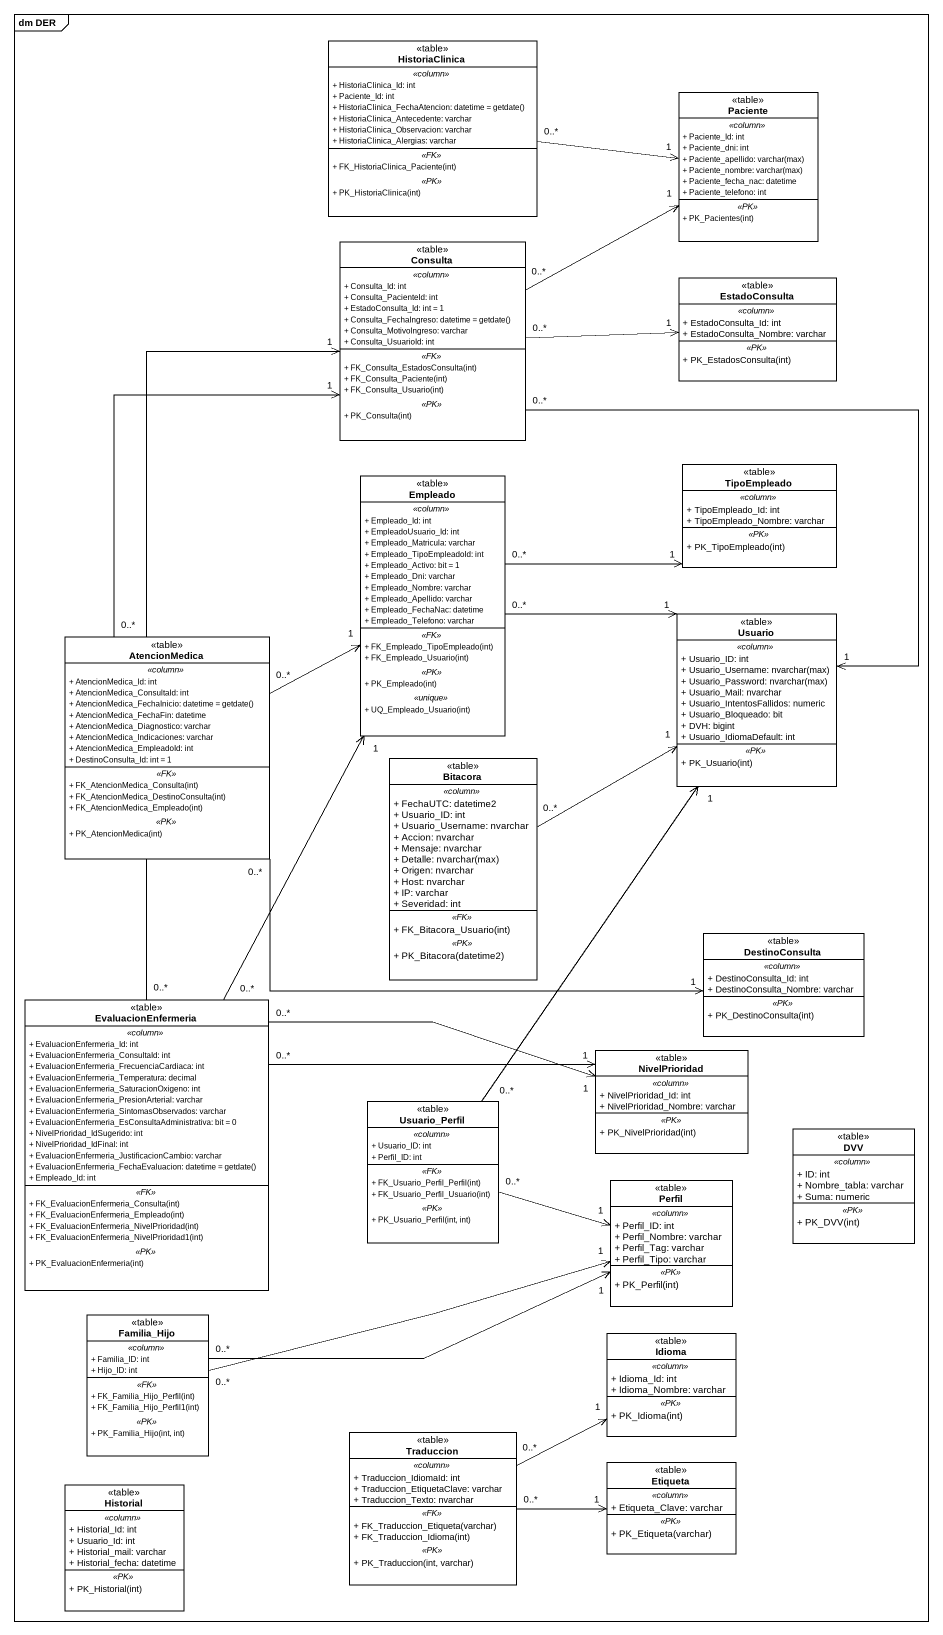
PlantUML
@startuml
mainframe dm DER
hide circle
hide empty members
skinparam classAttributeIconSize 0
class HistoriaClinica <<table>> {
  .. <<column>> ..
  + HistoriaClinica_Id: int
  + Paciente_Id: int
  {field} + HistoriaClinica_FechaAtencion: datetime = getdate()
  + HistoriaClinica_Antecedente: varchar
  + HistoriaClinica_Observacion: varchar
  + HistoriaClinica_Alergias: varchar
  .. <<FK>> ..
  + FK_HistoriaClinica_Paciente(int)
  .. <<PK>> ..
  + PK_HistoriaClinica(int)
}
class Paciente <<table>> {
  .. <<column>> ..
  + Paciente_Id: int
  + Paciente_dni: int
  {field} + Paciente_apellido: varchar(max)
  {field} + Paciente_nombre: varchar(max)
  + Paciente_fecha_nac: datetime
  + Paciente_telefono: int
  .. <<PK>> ..
  + PK_Pacientes(int)
}
class Consulta <<table>> {
  .. <<column>> ..
  + Consulta_Id: int
  + Consulta_PacienteId: int
  + EstadoConsulta_Id: int = 1
  {field} + Consulta_FechaIngreso: datetime = getdate()
  + Consulta_MotivoIngreso: varchar
  + Consulta_UsuarioId: int
  .. <<FK>> ..
  + FK_Consulta_EstadosConsulta(int)
  + FK_Consulta_Paciente(int)
  + FK_Consulta_Usuario(int)
  .. <<PK>> ..
  + PK_Consulta(int)
}
class EstadoConsulta <<table>> {
  .. <<column>> ..
  + EstadoConsulta_Id: int
  + EstadoConsulta_Nombre: varchar
  .. <<PK>> ..
  + PK_EstadosConsulta(int)
}
class TipoEmpleado <<table>> {
  .. <<column>> ..
  + TipoEmpleado_Id: int
  + TipoEmpleado_Nombre: varchar
  .. <<PK>> ..
  + PK_TipoEmpleado(int)
}
class Empleado <<table>> {
  .. <<column>> ..
  + Empleado_Id: int
  + EmpleadoUsuario_Id: int
  + Empleado_Matricula: varchar
  + Empleado_TipoEmpleadoId: int
  + Empleado_Activo: bit = 1
  + Empleado_Dni: varchar
  + Empleado_Nombre: varchar
  + Empleado_Apellido: varchar
  + Empleado_FechaNac: datetime
  + Empleado_Telefono: varchar
  .. <<FK>> ..
  + FK_Empleado_TipoEmpleado(int)
  + FK_Empleado_Usuario(int)
  .. <<PK>> ..
  + PK_Empleado(int)
  .. <<unique>> ..
  + UQ_Empleado_Usuario(int)
}
class Usuario <<table>> {
  .. <<column>> ..
  + Usuario_ID: int
  {field} + Usuario_Username: nvarchar(max)
  {field} + Usuario_Password: nvarchar(max)
  + Usuario_Mail: nvarchar
  + Usuario_IntentosFallidos: numeric
  + Usuario_Bloqueado: bit
  + DVH: bigint
  + Usuario_IdiomaDefault: int
  .. <<PK>> ..
  + PK_Usuario(int)
}
class AtencionMedica <<table>> {
  .. <<column>> ..
  + AtencionMedica_Id: int
  + AtencionMedica_ConsultaId: int
  {field} + AtencionMedica_FechaInicio: datetime = getdate()
  + AtencionMedica_FechaFin: datetime
  + AtencionMedica_Diagnostico: varchar
  + AtencionMedica_Indicaciones: varchar
  + AtencionMedica_EmpleadoId: int
  + DestinoConsulta_Id: int = 1
  .. <<FK>> ..
  + FK_AtencionMedica_Consulta(int)
  + FK_AtencionMedica_DestinoConsulta(int)
  + FK_AtencionMedica_Empleado(int)
  .. <<PK>> ..
  + PK_AtencionMedica(int)
}
class Bitacora <<table>> {
  .. <<column>> ..
  + FechaUTC: datetime2
  + Usuario_ID: int
  + Usuario_Username: nvarchar
  + Accion: nvarchar
  + Mensaje: nvarchar
  {field} + Detalle: nvarchar(max)
  + Origen: nvarchar
  + Host: nvarchar
  + IP: varchar
  + Severidad: int
  .. <<FK>> ..
  + FK_Bitacora_Usuario(int)
  .. <<PK>> ..
  + PK_Bitacora(datetime2)
}
class DestinoConsulta <<table>> {
  .. <<column>> ..
  + DestinoConsulta_Id: int
  + DestinoConsulta_Nombre: varchar
  .. <<PK>> ..
  + PK_DestinoConsulta(int)
}
class EvaluacionEnfermeria <<table>> {
  .. <<column>> ..
  + EvaluacionEnfermeria_Id: int
  + EvaluacionEnfermeria_ConsultaId: int
  + EvaluacionEnfermeria_FrecuenciaCardiaca: int
  + EvaluacionEnfermeria_Temperatura: decimal
  + EvaluacionEnfermeria_SaturacionOxigeno: int
  + EvaluacionEnfermeria_PresionArterial: varchar
  + EvaluacionEnfermeria_SintomasObservados: varchar
  + EvaluacionEnfermeria_EsConsultaAdministrativa: bit = 0
  + NivelPrioridad_IdSugerido: int
  + NivelPrioridad_IdFinal: int
  + EvaluacionEnfermeria_JustificacionCambio: varchar
  {field} + EvaluacionEnfermeria_FechaEvaluacion: datetime = getdate()
  + Empleado_Id: int
  .. <<FK>> ..
  + FK_EvaluacionEnfermeria_Consulta(int)
  + FK_EvaluacionEnfermeria_Empleado(int)
  + FK_EvaluacionEnfermeria_NivelPrioridad(int)
  + FK_EvaluacionEnfermeria_NivelPrioridad1(int)
  .. <<PK>> ..
  + PK_EvaluacionEnfermeria(int)
}
class NivelPrioridad <<table>> {
  .. <<column>> ..
  + NivelPrioridad_Id: int
  + NivelPrioridad_Nombre: varchar
  .. <<PK>> ..
  + PK_NivelPrioridad(int)
}
class Usuario_Perfil <<table>> {
  .. <<column>> ..
  + Usuario_ID: int
  + Perfil_ID: int
  .. <<FK>> ..
  + FK_Usuario_Perfil_Perfil(int)
  + FK_Usuario_Perfil_Usuario(int)
  .. <<PK>> ..
  + PK_Usuario_Perfil(int, int)
}
class DVV <<table>> {
  .. <<column>> ..
  + ID: int
  + Nombre_tabla: varchar
  + Suma: numeric
  .. <<PK>> ..
  + PK_DVV(int)
}
class Perfil <<table>> {
  .. <<column>> ..
  + Perfil_ID: int
  + Perfil_Nombre: varchar
  + Perfil_Tag: varchar
  + Perfil_Tipo: varchar
  .. <<PK>> ..
  + PK_Perfil(int)
}
class Familia_Hijo <<table>> {
  .. <<column>> ..
  + Familia_ID: int
  + Hijo_ID: int
  .. <<FK>> ..
  + FK_Familia_Hijo_Perfil(int)
  + FK_Familia_Hijo_Perfil1(int)
  .. <<PK>> ..
  + PK_Familia_Hijo(int, int)
}
class Idioma <<table>> {
  .. <<column>> ..
  + Idioma_Id: int
  + Idioma_Nombre: varchar
  .. <<PK>> ..
  + PK_Idioma(int)
}
class Traduccion <<table>> {
  .. <<column>> ..
  + Traduccion_IdiomaId: int
  + Traduccion_EtiquetaClave: varchar
  + Traduccion_Texto: nvarchar
  .. <<FK>> ..
  + FK_Traduccion_Etiqueta(varchar)
  + FK_Traduccion_Idioma(int)
  .. <<PK>> ..
  + PK_Traduccion(int, varchar)
}
class Etiqueta <<table>> {
  .. <<column>> ..
  + Etiqueta_Clave: varchar
  .. <<PK>> ..
  + PK_Etiqueta(varchar)
}
class Historial <<table>> {
  .. <<column>> ..
  + Historial_Id: int
  + Usuario_Id: int
  + Historial_mail: varchar
  + Historial_fecha: datetime
  .. <<PK>> ..
  + PK_Historial(int)
}
HistoriaClinica "0..*" -right-> "1" Paciente
Consulta "0..*" -right-> "1" Paciente
Consulta "0..*" -right-> "1" EstadoConsulta
Consulta "0..*" --> "1" Usuario
Empleado "0..*" -right-> "1" TipoEmpleado
Empleado "0..*" -right-> "1" Usuario
AtencionMedica "0..*" -up-> "1" Consulta
AtencionMedica "0..*" -right-> "1" Empleado
AtencionMedica "0..*" -right-> "1" DestinoConsulta
Bitacora "0..*" -right-> "1" Usuario
EvaluacionEnfermeria "0..*" -up-> "1" Consulta
EvaluacionEnfermeria "0..*" -up-> "1" Empleado
EvaluacionEnfermeria "0..*" -right-> "1" NivelPrioridad
EvaluacionEnfermeria "0..*" -right-> "1" NivelPrioridad
Usuario_Perfil "0..*" -up-> "1" Usuario
Usuario_Perfil "0..*" -right-> "1" Perfil
Familia_Hijo "0..*" -right-> "1" Perfil
Familia_Hijo "0..*" -right-> "1" Perfil
Traduccion "0..*" -right-> "1" Idioma
Traduccion "0..*" -right-> "1" Etiqueta
@enduml
